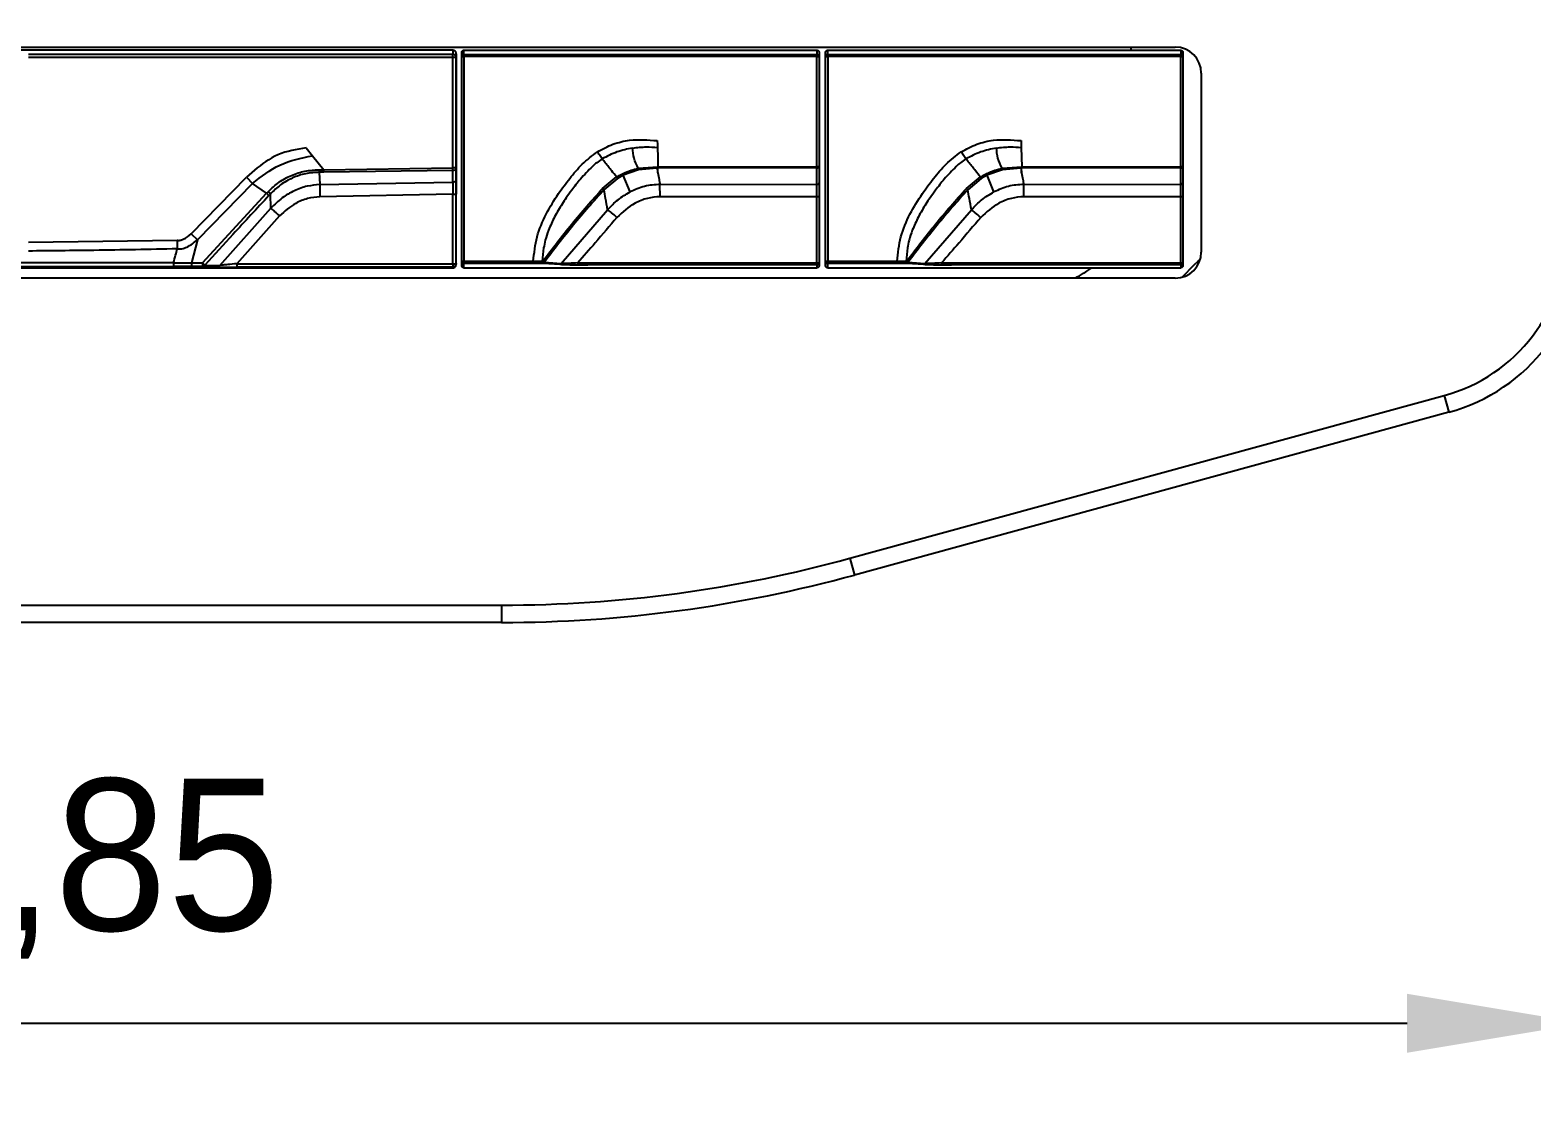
# Model space of a CAD drawing. Header units: millimetres. Extents: x 271 to 405, y 465 to 539.
# Drawn here: x 324.94 to 359.57, y 465.47 to 490.38 of the extents above; entities that cross this region are included whole.
import ezdxf

# ---------------------------------------------------------------- set-up
doc = ezdxf.new("R2010")
doc.units = ezdxf.units.MM
doc.header["$PDSIZE"] = -1
doc.dimstyles.new('ISO-25', dxfattribs={"dimtxt": 2.5, "dimasz": 2.5, "dimexe": 1.25, "dimexo": 0.625, "dimtad": 1, "dimtxsty": 'Standard', "dimcen": 2.5, "dimadec": 0, "dimazin": 0, "dimtfac": 1, "dimtmove": 0, "dimatfit": 3, "dimfxl": 1, "dimarcsym": 0})

# ---------------------------------------------------------------- blocks, each defined once
blk = doc.blocks.new('*D2')
at = {"color": 0, "lineweight": -2}
for p, q in [((288.922, 503.974), (288.922, 465.47)), ((360.773, 503.974), (360.773, 465.47)), ((293.002, 467.47), (356.693, 467.47))]:
    blk.add_line(p, q, dxfattribs=at)
at = {"color": 0}
for points in [[(293.002, 468.15), (293.002, 466.79), (288.922, 467.47)], [(356.693, 466.79), (356.693, 468.15), (360.773, 467.47)]]:
    blk.add_solid(points, dxfattribs=at)
at = {"layer": 'Defpoints', "color": 0}
for p in [(288.922, 503.974), (360.773, 503.974), (360.773, 467.47)]:
    blk.add_point(p, dxfattribs=at)
at = {"color": 0, "insert": (324.848, 471.036), "char_height": 3.5, "attachment_point": 5}
blk.add_mtext('71,85', dxfattribs=at)

msp = doc.modelspace()

# ---------------------------------------------------------------- linework, layer by layer
at = {"color": 7, "linetype": 'Continuous', "lineweight": 25}
for p, q in [((298.398, 489.99), (351.348, 489.99)), ((334.686, 489.917), (315.114, 489.917)), ((324.9, 489.828), (334.686, 489.829)), ((334.686, 489.917), (334.686, 489.829)), ((334.766, 489.837), (334.766, 489.749)), ((334.766, 484.98), (334.766, 489.837)), ((334.893, 489.773), (334.893, 489.868)), ((334.893, 485.049), (334.893, 489.773)), ((334.943, 489.823), (334.943, 489.918)), ((334.943, 489.918), (343.084, 489.918)), ((334.943, 489.823), (343.084, 489.817)), ((343.084, 489.768), (334.943, 489.774)), ((343.084, 489.918), (343.084, 489.817)), ((343.134, 489.868), (343.134, 489.767)), ((343.134, 489.767), (343.134, 487.235)), ((343.283, 489.773), (343.283, 489.868)), ((343.283, 485.049), (343.283, 489.773)), ((343.333, 489.823), (343.333, 489.918)), ((343.333, 489.918), (351.474, 489.918)), ((343.333, 489.823), (351.474, 489.817)), ((351.474, 489.768), (343.333, 489.774)), ((350.327, 489.918), (350.327, 489.99)), ((351.474, 489.918), (351.474, 489.817)), ((351.524, 489.868), (351.524, 489.767)), ((351.524, 489.767), (351.524, 487.235)), ((334.686, 489.749), (324.9, 489.748)), ((334.686, 487.203), (334.686, 489.749)), ((334.766, 489.749), (334.766, 487.203)), ((351.948, 489.39), (351.948, 485.261)), ((331.305, 487.664), (331.449, 487.485)), ((331.449, 487.485), (331.711, 487.16)), ((328.653, 485.684), (329.927, 486.988)), ((330.11, 487.155), (329.927, 486.988)), ((329.927, 486.988), (330.069, 486.844)), ((331.607, 487.16), (331.711, 487.16)), ((331.607, 487.102), (331.617, 486.817)), ((331.711, 487.16), (334.686, 487.203)), ((334.687, 487.147), (331.712, 487.103)), ((334.687, 486.877), (334.687, 487.147)), ((334.766, 487.203), (334.766, 486.934)), ((338.141, 486.731), (338.464, 486.995)), ((338.616, 487.034), (338.483, 486.961)), ((338.972, 487.158), (338.615, 487.034)), ((338.775, 486.649), (338.616, 487.034)), ((338.963, 487.196), (339.418, 487.232)), ((339.395, 487.2), (338.972, 487.158)), ((339.413, 487.201), (339.395, 487.2)), ((343.084, 487.204), (339.413, 487.201)), ((339.415, 487.091), (339.413, 487.201)), ((339.418, 487.232), (343.084, 487.235)), ((343.084, 486.828), (343.084, 487.204)), ((343.134, 487.235), (343.134, 486.859)), ((346.531, 486.731), (346.854, 486.995)), ((347.006, 487.034), (346.873, 486.961)), ((347.362, 487.158), (347.005, 487.034)), ((347.165, 486.649), (347.006, 487.034)), ((347.353, 487.196), (347.808, 487.232)), ((347.785, 487.2), (347.362, 487.158)), ((347.803, 487.201), (347.785, 487.2)), ((351.474, 487.204), (347.803, 487.201)), ((347.805, 487.091), (347.803, 487.201)), ((347.808, 487.232), (351.474, 487.235)), ((351.474, 486.828), (351.474, 487.204)), ((351.524, 487.235), (351.524, 486.859)), ((330.069, 486.844), (328.799, 485.547)), ((330.39, 486.618), (330.069, 486.844)), ((330.425, 486.655), (330.39, 486.618)), ((331.617, 486.817), (334.687, 486.877)), ((338.483, 486.961), (338.173, 486.701)), ((339.464, 486.823), (343.084, 486.828)), ((346.873, 486.961), (346.563, 486.701)), ((347.854, 486.823), (351.474, 486.828)), ((328.914, 485.015), (330.39, 486.618)), ((330.491, 486.276), (330.479, 486.601)), ((334.686, 486.596), (331.623, 486.536)), ((334.686, 484.994), (334.686, 486.596)), ((334.766, 484.995), (334.766, 486.597)), ((339.465, 486.543), (343.084, 486.547)), ((343.084, 486.544), (339.465, 486.54)), ((343.084, 485.015), (343.084, 486.544)), ((343.134, 486.544), (343.134, 485.014)), ((347.855, 486.543), (351.474, 486.547)), ((351.474, 486.544), (347.855, 486.54)), ((351.474, 485.015), (351.474, 486.544)), ((351.524, 486.544), (351.524, 485.014)), ((329.313, 484.954), (330.491, 486.276)), ((330.689, 486.096), (329.706, 484.994)), ((337.186, 484.999), (338.257, 486.24)), ((345.576, 484.999), (346.647, 486.24)), ((328.653, 485.684), (328.799, 485.547)), ((324.9, 485.489), (328.328, 485.538)), ((328.328, 485.538), (328.332, 485.335)), ((328.799, 485.547), (328.659, 485.015)), ((336.781, 485.356), (336.749, 485.052)), ((345.171, 485.356), (345.139, 485.052)), ((328.246, 485.012), (321.555, 485.012)), ((321.555, 484.926), (328.246, 484.926)), ((328.246, 485.012), (328.659, 485.015)), ((328.659, 485.015), (328.914, 485.015)), ((328.971, 484.963), (328.914, 485.015)), ((329.264, 484.918), (328.922, 484.927)), ((328.971, 484.963), (329.313, 484.954)), ((329.706, 484.994), (334.686, 484.994)), ((334.686, 484.915), (329.706, 484.914)), ((334.686, 484.915), (334.686, 484.9)), ((334.766, 484.995), (334.766, 484.98)), ((334.893, 484.949), (334.893, 485.049)), ((334.943, 485.049), (336.543, 485.051)), ((334.943, 484.899), (334.943, 484.999)), ((336.543, 485), (335.091, 484.999)), ((336.749, 485.052), (336.764, 485.052)), ((336.764, 485.052), (336.765, 485.034)), ((337.159, 484.972), (336.771, 485.002)), ((336.798, 485.028), (337.186, 484.999)), ((337.567, 485.01), (343.084, 485.015)), ((343.084, 484.965), (337.799, 484.961)), ((343.084, 484.965), (343.084, 484.899)), ((343.134, 485.014), (343.134, 484.949)), ((343.283, 484.949), (343.283, 485.049)), ((343.333, 485.049), (344.933, 485.051)), ((343.333, 484.899), (343.333, 484.999)), ((344.933, 485), (343.481, 484.999)), ((345.139, 485.052), (345.154, 485.052)), ((345.154, 485.052), (345.155, 485.034)), ((345.549, 484.972), (345.161, 485.002)), ((345.188, 485.028), (345.576, 484.999)), ((345.957, 485.01), (351.474, 485.015)), ((351.474, 484.965), (346.189, 484.961)), ((351.474, 484.965), (351.474, 484.899)), ((351.507, 484.682), (351.792, 484.973)), ((351.524, 485.014), (351.524, 484.949)), ((351.348, 484.661), (298.398, 484.661)), ((315.114, 484.9), (334.686, 484.9)), ((334.943, 484.899), (343.084, 484.899)), ((343.333, 484.899), (351.474, 484.899)), ((343.841, 478.197), (357.551, 481.952)), ((357.551, 481.952), (357.657, 481.566)), ((357.657, 481.566), (343.947, 477.811)), ((343.841, 478.197), (343.947, 477.811)), ((313.885, 477.117), (335.812, 477.117)), ((335.812, 477.117), (335.812, 476.717)), ((335.812, 476.717), (313.885, 476.717))]:
    msp.add_line(p, q, dxfattribs=at)
at = {"color": 8, "linetype": 'Continuous', "lineweight": 25}
for p, q in [((335.091, 484.999), (334.943, 484.999)), ((337.799, 484.961), (337.568, 484.96)), ((343.481, 484.999), (343.333, 484.999)), ((346.189, 484.961), (345.958, 484.96))]:
    msp.add_line(p, q, dxfattribs=at)
at = {"color": 7, "linetype": 'Continuous', "lineweight": 25, "flags": 128}
for points in [[(343.084, 487.235), (343.084, 488.502), (343.084, 489.768)], [(351.474, 487.235), (351.474, 488.502), (351.474, 489.768)], [(339.402, 487.833), (339.404, 487.744), (339.406, 487.674)], [(347.792, 487.833), (347.794, 487.744), (347.796, 487.674)], [(339.406, 487.674), (339.412, 487.453), (339.418, 487.232)], [(347.796, 487.674), (347.802, 487.453), (347.808, 487.232)], [(339.465, 486.54), (339.465, 486.54), (339.465, 486.54), (339.465, 486.541), (339.465, 486.541), (339.465, 486.542), (339.465, 486.542), (339.465, 486.543), (339.465, 486.543)], [(343.084, 486.544), (343.084, 486.545), (343.084, 486.545), (343.084, 486.545), (343.084, 486.546), (343.084, 486.546), (343.084, 486.547), (343.084, 486.547), (343.084, 486.547)], [(347.855, 486.54), (347.855, 486.54), (347.855, 486.54), (347.855, 486.541), (347.855, 486.541), (347.855, 486.542), (347.855, 486.542), (347.855, 486.543), (347.855, 486.543)], [(351.474, 486.544), (351.474, 486.545), (351.474, 486.545), (351.474, 486.545), (351.474, 486.546), (351.474, 486.546), (351.474, 486.547), (351.474, 486.547), (351.474, 486.547)], [(328.246, 485.012), (328.246, 484.996), (328.246, 484.98), (328.246, 484.965), (328.246, 484.952), (328.246, 484.941), (328.246, 484.933), (328.246, 484.928), (328.246, 484.926)], [(351.792, 484.973), (351.875, 485.051), (351.923, 485.09)]]:
    msp.add_lwpolyline(points, dxfattribs=at)
at = {"color": 7, "linetype": 'Continuous', "lineweight": 25}
for centre, radius, start, end in [((315.951, 489.765), 18.735, 359.9515, 0.195), ((334.686, 489.749), 0.0799, 0.0918, 90.0895), ((351.348, 489.39), 0.6, 0.0001, 90), ((334.706, 477.075), 12.675, 89.7288, 90.0899), ((288.721, 486.529), 42.995, 0.7658, 0.8415), ((334.706, 474.524), 12.68, 89.7288, 90.09), ((291.713, 486.572), 42.978, 0.7658, 0.8415), ((334.696, 487.217), 0.0711, 262.4581, 348.7378), ((426.186, 502.83), 88.187, 190.20871, 190.28101), ((434.576, 502.83), 88.187, 190.20871, 190.28101), ((334.696, 486.948), 0.0712, 262.3356, 348.7058), ((334.706, 488.552), 1.956, 269.4107, 271.7626), ((356.536, 485.652), 3.837, 285.3418, 359.9994), ((356.536, 485.652), 4.237, 285.3418, 359.9995), ((351.348, 485.261), 0.6, 270, 0), ((329.139, 484.992), 0.227, 174.3967, 196.8327), ((328.917, 484.985), 0.0584, 275.2162, 337.6262), ((329.259, 484.976), 0.0584, 275.2163, 337.6263), ((340.809, 484.975), 6.123, 179.8258, 180.5665), ((334.686, 484.995), 0.08, 269.9934, 354.2382), ((334.686, 484.995), 0.08, 354.2449, 359.9981), ((338.375, 485.041), 1.833, 179.6946, 181.2706), ((346.765, 485.041), 1.833, 179.6946, 181.2706), ((347.652, 487.322), 3, 297.5128, 306.1395), ((335.811, 507.517), 30.4, 270.0021, 285.317), ((335.811, 507.517), 30.8, 270.0021, 285.317)]:
    msp.add_arc(centre, radius, start, end, dxfattribs=at)
for points, knots in [([(334.766, 489.837), (334.766, 489.843), (334.765, 489.855), (334.759, 489.872), (334.75, 489.887), (334.735, 489.902), (334.714, 489.914), (334.695, 489.916), (334.686, 489.917)], [0, 0, 0, 0, 0.149466, 0.291992, 0.427581, 0.556238, 0.791771, 1, 1, 1, 1]), ([(334.893, 489.868), (334.894, 489.874), (334.895, 489.888), (334.905, 489.901), (334.915, 489.91), (334.926, 489.916), (334.937, 489.918), (334.943, 489.918)], [0, 0, 0, 0, 0.245909, 0.492995, 0.619083, 0.742251, 1, 1, 1, 1]), ([(334.943, 489.823), (334.939, 489.823), (334.928, 489.822), (334.915, 489.815), (334.905, 489.806), (334.898, 489.797), (334.894, 489.786), (334.893, 489.778), (334.893, 489.773)], [0, 0, 0, 0, 0.182059, 0.411119, 0.546082, 0.691024, 0.842655, 1, 1, 1, 1]), ([(334.893, 489.773), (334.893, 489.774), (334.894, 489.774), (334.898, 489.774), (334.905, 489.774), (334.915, 489.774), (334.928, 489.774), (334.938, 489.774), (334.943, 489.774)], [0, 0, 0, 0, 0.158145, 0.311548, 0.456384, 0.590047, 0.818826, 1, 1, 1, 1]), ([(334.943, 489.774), (334.943, 488.987), (334.943, 487.412), (334.943, 485.837), (334.943, 485.049)], [0, 0, 0, 0, 0.5, 1, 1, 1, 1]), ([(343.084, 489.918), (343.091, 489.917), (343.104, 489.916), (343.118, 489.906), (343.126, 489.896), (343.133, 489.885), (343.134, 489.875), (343.134, 489.868)], [0, 0, 0, 0, 0.248058, 0.496447, 0.622032, 0.744461, 1, 1, 1, 1]), ([(343.134, 489.767), (343.134, 489.771), (343.134, 489.78), (343.129, 489.791), (343.122, 489.8), (343.113, 489.809), (343.1, 489.816), (343.089, 489.817), (343.084, 489.817)], [0, 0, 0, 0, 0.157344, 0.308975, 0.453917, 0.58888, 0.81794, 1, 1, 1, 1]), ([(343.134, 489.767), (343.134, 489.767), (343.132, 489.768), (343.126, 489.768), (343.12, 489.768), (343.112, 489.768), (343.1, 489.768), (343.09, 489.768), (343.084, 489.768)], [0, 0, 0, 0, 0.241149, 0.369326, 0.498366, 0.6277, 0.75664, 1, 1, 1, 1]), ([(343.283, 489.868), (343.284, 489.874), (343.285, 489.888), (343.295, 489.901), (343.305, 489.91), (343.316, 489.916), (343.327, 489.918), (343.333, 489.918)], [0, 0, 0, 0, 0.245909, 0.492995, 0.619083, 0.742251, 1, 1, 1, 1]), ([(343.333, 489.823), (343.329, 489.823), (343.318, 489.822), (343.305, 489.815), (343.295, 489.806), (343.288, 489.797), (343.284, 489.786), (343.283, 489.778), (343.283, 489.773)], [0, 0, 0, 0, 0.182059, 0.411119, 0.546082, 0.691024, 0.842655, 1, 1, 1, 1]), ([(343.283, 489.773), (343.283, 489.774), (343.284, 489.774), (343.288, 489.774), (343.295, 489.774), (343.305, 489.774), (343.318, 489.774), (343.328, 489.774), (343.333, 489.774)], [0, 0, 0, 0, 0.158145, 0.311548, 0.456384, 0.590047, 0.818826, 1, 1, 1, 1]), ([(343.333, 489.774), (343.333, 488.987), (343.333, 487.412), (343.333, 485.837), (343.333, 485.049)], [0, 0, 0, 0, 0.5, 1, 1, 1, 1]), ([(351.474, 489.918), (351.481, 489.917), (351.494, 489.916), (351.508, 489.906), (351.516, 489.896), (351.523, 489.885), (351.524, 489.875), (351.524, 489.868)], [0, 0, 0, 0, 0.248058, 0.496447, 0.622032, 0.744461, 1, 1, 1, 1]), ([(351.524, 489.767), (351.524, 489.771), (351.524, 489.78), (351.519, 489.791), (351.512, 489.8), (351.503, 489.809), (351.49, 489.816), (351.479, 489.817), (351.474, 489.817)], [0, 0, 0, 0, 0.157344, 0.308975, 0.453917, 0.58888, 0.81794, 1, 1, 1, 1]), ([(351.524, 489.767), (351.524, 489.767), (351.522, 489.768), (351.516, 489.768), (351.51, 489.768), (351.502, 489.768), (351.49, 489.768), (351.48, 489.768), (351.474, 489.768)], [0, 0, 0, 0, 0.241149, 0.369326, 0.498366, 0.6277, 0.75664, 1, 1, 1, 1]), ([(338.02, 487.577), (338.138, 487.639), (338.373, 487.762), (338.843, 487.876), (339.188, 487.85), (339.402, 487.833)], [0, 0, 0, 0, 0.278227, 0.554101, 1, 1, 1, 1]), ([(338.833, 487.662), (338.94, 487.674), (339.131, 487.696), (339.322, 487.681), (339.406, 487.674)], [0, 0, 0, 0, 0.5606706, 1, 1, 1, 1]), ([(346.41, 487.577), (346.528, 487.639), (346.763, 487.762), (347.233, 487.876), (347.578, 487.85), (347.792, 487.833)], [0, 0, 0, 0, 0.278227, 0.554101, 1, 1, 1, 1]), ([(347.223, 487.662), (347.33, 487.674), (347.521, 487.696), (347.712, 487.681), (347.796, 487.674)], [0, 0, 0, 0, 0.560671, 1, 1, 1, 1]), ([(330.069, 486.844), (330.271, 487.004), (330.681, 487.327), (331.191, 487.432), (331.449, 487.485)], [0, 0, 0, 0, 0.494532, 1, 1, 1, 1]), ([(331.305, 487.664), (331.081, 487.629), (330.639, 487.56), (330.284, 487.289), (330.11, 487.155)], [0, 0, 0, 0, 0.508332, 1, 1, 1, 1]), ([(336.543, 485.051), (336.563, 485.24), (336.604, 485.617), (336.827, 486.139), (337.097, 486.582), (337.382, 486.963), (337.665, 487.303), (337.9, 487.485), (338.02, 487.577)], [0, 0, 0, 0, 0.188706, 0.375924, 0.560498, 0.704806, 0.849828, 1, 1, 1, 1]), ([(338.13, 487.41), (338.087, 487.382), (338.008, 487.33), (337.938, 487.266), (337.906, 487.236)], [0, 0, 0, 0, 0.533903, 1, 1, 1, 1]), ([(338.13, 487.41), (338.11, 487.442), (338.075, 487.498), (338.037, 487.553), (338.02, 487.577)], [0, 0, 0, 0, 0.559288, 1, 1, 1, 1]), ([(338.833, 487.662), (338.711, 487.637), (338.465, 487.587), (338.242, 487.469), (338.13, 487.41)], [0, 0, 0, 0, 0.494957, 1, 1, 1, 1]), ([(338.464, 486.995), (338.426, 487.042), (338.364, 487.119), (338.278, 487.228), (338.204, 487.319), (338.154, 487.38), (338.13, 487.41)], [0, 0, 0, 0, 0.338547, 0.558557, 0.779111, 1, 1, 1, 1]), ([(338.963, 487.196), (338.927, 487.271), (338.856, 487.419), (338.841, 487.582), (338.833, 487.662)], [0, 0, 0, 0, 0.510713, 1, 1, 1, 1]), ([(344.933, 485.051), (344.953, 485.24), (344.994, 485.617), (345.217, 486.139), (345.487, 486.582), (345.772, 486.963), (346.055, 487.303), (346.29, 487.485), (346.41, 487.577)], [0, 0, 0, 0, 0.188706, 0.375924, 0.560498, 0.704806, 0.849828, 1, 1, 1, 1]), ([(346.52, 487.41), (346.477, 487.382), (346.398, 487.33), (346.328, 487.266), (346.296, 487.236)], [0, 0, 0, 0, 0.533903, 1, 1, 1, 1]), ([(346.52, 487.41), (346.5, 487.442), (346.465, 487.498), (346.427, 487.553), (346.41, 487.577)], [0, 0, 0, 0, 0.559288, 1, 1, 1, 1]), ([(347.223, 487.662), (347.101, 487.637), (346.855, 487.587), (346.632, 487.469), (346.52, 487.41)], [0, 0, 0, 0, 0.4949566, 1, 1, 1, 1]), ([(346.854, 486.995), (346.816, 487.042), (346.754, 487.119), (346.668, 487.228), (346.594, 487.319), (346.544, 487.38), (346.52, 487.41)], [0, 0, 0, 0, 0.338547, 0.558557, 0.779111, 1, 1, 1, 1]), ([(347.353, 487.196), (347.317, 487.271), (347.246, 487.419), (347.231, 487.582), (347.223, 487.662)], [0, 0, 0, 0, 0.510713, 1, 1, 1, 1]), ([(330.425, 486.655), (330.507, 486.731), (330.67, 486.883), (330.963, 487.039), (331.277, 487.143), (331.496, 487.154), (331.607, 487.16)], [0, 0, 0, 0, 0.253566, 0.504481, 0.749457, 1, 1, 1, 1]), ([(331.607, 487.102), (331.501, 487.096), (331.29, 487.083), (330.986, 486.979), (330.708, 486.823), (330.555, 486.674), (330.479, 486.601)], [0, 0, 0, 0, 0.25014, 0.497315, 0.752742, 1, 1, 1, 1]), ([(331.607, 487.16), (331.607, 487.155), (331.607, 487.144), (331.607, 487.129), (331.607, 487.114), (331.607, 487.106), (331.607, 487.102)], [0, 0, 0, 0, 0.247486, 0.5, 0.752514, 1, 1, 1, 1]), ([(331.712, 487.103), (331.693, 487.103), (331.657, 487.103), (331.622, 487.103), (331.607, 487.102)], [0, 0, 0, 0, 0.559981, 1, 1, 1, 1]), ([(337.906, 487.236), (337.811, 487.14), (337.641, 486.967), (337.494, 486.775), (337.429, 486.689)], [0, 0, 0, 0, 0.556368, 1, 1, 1, 1]), ([(338.464, 486.995), (338.489, 487.009), (338.533, 487.035), (338.579, 487.059), (338.599, 487.069)], [0, 0, 0, 0, 0.560417, 1, 1, 1, 1]), ([(338.483, 486.961), (338.48, 486.967), (338.475, 486.977), (338.467, 486.989), (338.464, 486.995)], [0, 0, 0, 0, 0.556207, 1, 1, 1, 1]), ([(338.599, 487.069), (338.664, 487.098), (338.782, 487.15), (338.907, 487.182), (338.963, 487.196)], [0, 0, 0, 0, 0.5520992, 1, 1, 1, 1]), ([(338.616, 487.034), (338.614, 487.037), (338.612, 487.042), (338.608, 487.05), (338.604, 487.06), (338.601, 487.066), (338.599, 487.069)], [0, 0, 0, 0, 0.247287, 0.499881, 0.752539, 1, 1, 1, 1]), ([(338.972, 487.158), (338.97, 487.165), (338.968, 487.176), (338.965, 487.19), (338.963, 487.196)], [0, 0, 0, 0, 0.558993, 1, 1, 1, 1]), ([(339.415, 487.089), (339.415, 487.09), (339.415, 487.09), (339.415, 487.091), (339.415, 487.091)], [0, 0, 0, 0, 0.560015, 1, 1, 1, 1]), ([(339.415, 487.089), (339.424, 487.04), (339.44, 486.951), (339.457, 486.862), (339.464, 486.823)], [0, 0, 0, 0, 0.5600883, 1, 1, 1, 1]), ([(343.084, 487.235), (343.09, 487.235), (343.1, 487.235), (343.112, 487.235), (343.12, 487.235), (343.126, 487.235), (343.132, 487.235), (343.134, 487.235), (343.134, 487.235)], [0, 0, 0, 0, 0.243365, 0.372305, 0.501638, 0.630678, 0.758853, 1, 1, 1, 1]), ([(343.084, 487.204), (343.09, 487.204), (343.1, 487.205), (343.112, 487.209), (343.12, 487.213), (343.126, 487.218), (343.133, 487.225), (343.134, 487.231), (343.134, 487.235)], [0, 0, 0, 0, 0.240431, 0.369987, 0.501635, 0.632976, 0.761789, 1, 1, 1, 1]), ([(343.084, 487.204), (343.084, 487.205), (343.084, 487.207), (343.084, 487.21), (343.084, 487.211)], [0, 0, 0, 0, 0.560036, 1, 1, 1, 1]), ([(346.296, 487.236), (346.201, 487.14), (346.031, 486.967), (345.884, 486.775), (345.819, 486.689)], [0, 0, 0, 0, 0.556368, 1, 1, 1, 1]), ([(346.854, 486.995), (346.879, 487.009), (346.923, 487.035), (346.969, 487.059), (346.989, 487.069)], [0, 0, 0, 0, 0.5604167, 1, 1, 1, 1]), ([(346.873, 486.961), (346.87, 486.967), (346.865, 486.977), (346.857, 486.989), (346.854, 486.995)], [0, 0, 0, 0, 0.5562075, 1, 1, 1, 1]), ([(346.989, 487.069), (347.054, 487.098), (347.172, 487.15), (347.297, 487.182), (347.353, 487.196)], [0, 0, 0, 0, 0.552099, 1, 1, 1, 1]), ([(347.006, 487.034), (347.004, 487.037), (347.002, 487.042), (346.998, 487.05), (346.994, 487.06), (346.991, 487.066), (346.989, 487.069)], [0, 0, 0, 0, 0.247287, 0.499881, 0.752539, 1, 1, 1, 1]), ([(347.362, 487.158), (347.36, 487.165), (347.358, 487.176), (347.355, 487.19), (347.353, 487.196)], [0, 0, 0, 0, 0.558993, 1, 1, 1, 1]), ([(347.805, 487.089), (347.805, 487.09), (347.805, 487.09), (347.805, 487.091), (347.805, 487.091)], [0, 0, 0, 0, 0.560015, 1, 1, 1, 1]), ([(347.805, 487.089), (347.814, 487.04), (347.83, 486.951), (347.847, 486.862), (347.854, 486.823)], [0, 0, 0, 0, 0.560088, 1, 1, 1, 1]), ([(351.474, 487.235), (351.48, 487.235), (351.49, 487.235), (351.502, 487.235), (351.51, 487.235), (351.516, 487.235), (351.522, 487.235), (351.524, 487.235), (351.524, 487.235)], [0, 0, 0, 0, 0.243365, 0.372305, 0.501638, 0.630678, 0.758853, 1, 1, 1, 1]), ([(351.474, 487.204), (351.48, 487.204), (351.49, 487.205), (351.502, 487.209), (351.51, 487.213), (351.516, 487.218), (351.523, 487.225), (351.524, 487.231), (351.524, 487.235)], [0, 0, 0, 0, 0.240431, 0.369987, 0.501635, 0.632976, 0.761789, 1, 1, 1, 1]), ([(351.474, 487.204), (351.474, 487.205), (351.474, 487.207), (351.474, 487.21), (351.474, 487.211)], [0, 0, 0, 0, 0.560036, 1, 1, 1, 1]), ([(330.425, 486.655), (330.43, 486.65), (330.441, 486.64), (330.456, 486.625), (330.47, 486.611), (330.476, 486.605), (330.479, 486.601)], [0, 0, 0, 0, 0.245832, 0.500003, 0.754164, 1, 1, 1, 1]), ([(331.617, 486.817), (331.521, 486.809), (331.319, 486.792), (331.026, 486.683), (330.738, 486.515), (330.576, 486.358), (330.491, 486.276)], [0, 0, 0, 0, 0.224584, 0.472182, 0.72543, 1, 1, 1, 1]), ([(331.617, 486.817), (331.617, 486.799), (331.618, 486.762), (331.62, 486.694), (331.621, 486.618), (331.622, 486.564), (331.623, 486.536)], [0, 0, 0, 0, 0.232624, 0.478994, 0.736535, 1, 1, 1, 1]), ([(334.687, 486.877), (334.687, 486.859), (334.686, 486.822), (334.686, 486.754), (334.686, 486.678), (334.686, 486.624), (334.686, 486.596)], [0, 0, 0, 0, 0.232632, 0.479003, 0.736541, 1, 1, 1, 1]), ([(334.766, 486.934), (334.766, 486.878), (334.766, 486.778), (334.766, 486.653), (334.766, 486.597)], [0, 0, 0, 0, 0.559587, 1, 1, 1, 1]), ([(336.764, 485.052), (336.982, 485.34), (337.419, 485.917), (337.9, 486.459), (338.141, 486.731)], [0, 0, 0, 0, 0.499537, 1, 1, 1, 1]), ([(338.173, 486.701), (337.933, 486.431), (337.453, 485.889), (337.016, 485.315), (336.798, 485.028)], [0, 0, 0, 0, 0.499807, 1, 1, 1, 1]), ([(337.429, 486.689), (337.386, 486.63), (337.309, 486.526), (337.238, 486.416), (337.207, 486.369)], [0, 0, 0, 0, 0.560143, 1, 1, 1, 1]), ([(338.173, 486.701), (338.171, 486.703), (338.166, 486.707), (338.158, 486.715), (338.15, 486.723), (338.144, 486.728), (338.141, 486.731)], [0, 0, 0, 0, 0.246192, 0.499605, 0.753233, 1, 1, 1, 1]), ([(338.257, 486.24), (338.241, 486.326), (338.213, 486.479), (338.185, 486.633), (338.173, 486.701)], [0, 0, 0, 0, 0.558765, 1, 1, 1, 1]), ([(338.257, 486.24), (338.334, 486.32), (338.488, 486.48), (338.679, 486.593), (338.775, 486.649)], [0, 0, 0, 0, 0.500603, 1, 1, 1, 1]), ([(339.464, 486.823), (339.344, 486.814), (339.104, 486.797), (338.885, 486.698), (338.775, 486.649)], [0, 0, 0, 0, 0.500154, 1, 1, 1, 1]), ([(343.084, 486.828), (343.09, 486.828), (343.1, 486.829), (343.112, 486.832), (343.12, 486.836), (343.126, 486.841), (343.133, 486.849), (343.134, 486.855), (343.134, 486.859)], [0, 0, 0, 0, 0.240431, 0.369989, 0.501637, 0.632978, 0.761791, 1, 1, 1, 1]), ([(343.134, 486.859), (343.134, 486.805), (343.134, 486.708), (343.134, 486.594), (343.134, 486.544)], [0, 0, 0, 0, 0.559358, 1, 1, 1, 1]), ([(345.154, 485.052), (345.372, 485.34), (345.809, 485.917), (346.29, 486.459), (346.531, 486.731)], [0, 0, 0, 0, 0.499537, 1, 1, 1, 1]), ([(346.563, 486.701), (346.323, 486.431), (345.843, 485.889), (345.406, 485.315), (345.188, 485.028)], [0, 0, 0, 0, 0.499807, 1, 1, 1, 1]), ([(345.819, 486.689), (345.776, 486.63), (345.699, 486.526), (345.628, 486.416), (345.597, 486.369)], [0, 0, 0, 0, 0.560143, 1, 1, 1, 1]), ([(346.563, 486.701), (346.561, 486.703), (346.556, 486.707), (346.548, 486.715), (346.54, 486.723), (346.534, 486.728), (346.531, 486.731)], [0, 0, 0, 0, 0.246192, 0.499605, 0.753233, 1, 1, 1, 1]), ([(346.647, 486.24), (346.631, 486.326), (346.603, 486.479), (346.575, 486.633), (346.563, 486.701)], [0, 0, 0, 0, 0.558765, 1, 1, 1, 1]), ([(346.647, 486.24), (346.724, 486.32), (346.878, 486.48), (347.069, 486.593), (347.165, 486.649)], [0, 0, 0, 0, 0.5006034, 1, 1, 1, 1]), ([(347.854, 486.823), (347.734, 486.814), (347.494, 486.797), (347.275, 486.698), (347.165, 486.649)], [0, 0, 0, 0, 0.5001544, 1, 1, 1, 1]), ([(351.474, 486.828), (351.48, 486.828), (351.49, 486.829), (351.502, 486.832), (351.51, 486.836), (351.516, 486.841), (351.523, 486.849), (351.524, 486.855), (351.524, 486.859)], [0, 0, 0, 0, 0.240431, 0.369989, 0.501637, 0.632978, 0.761791, 1, 1, 1, 1]), ([(351.524, 486.859), (351.524, 486.805), (351.524, 486.708), (351.524, 486.594), (351.524, 486.544)], [0, 0, 0, 0, 0.559358, 1, 1, 1, 1]), ([(330.445, 486.565), (330.169, 486.267), (329.674, 485.736), (329.186, 485.199), (328.971, 484.963)], [0, 0, 0, 0, 0.559999, 1, 1, 1, 1]), ([(330.39, 486.618), (330.395, 486.613), (330.406, 486.603), (330.421, 486.588), (330.435, 486.575), (330.442, 486.568), (330.445, 486.565)], [0, 0, 0, 0, 0.245226, 0.499977, 0.754741, 1, 1, 1, 1]), ([(330.445, 486.565), (330.452, 486.572), (330.463, 486.584), (330.474, 486.596), (330.479, 486.601)], [0, 0, 0, 0, 0.560072, 1, 1, 1, 1]), ([(331.623, 486.536), (331.527, 486.527), (331.333, 486.509), (331.001, 486.372), (330.808, 486.201), (330.689, 486.096)], [0, 0, 0, 0, 0.273335, 0.551132, 1, 1, 1, 1]), ([(337.207, 486.369), (337.147, 486.271), (337.027, 486.078), (336.938, 485.869), (336.893, 485.764)], [0, 0, 0, 0, 0.501837, 1, 1, 1, 1]), ([(339.465, 486.54), (339.368, 486.531), (339.169, 486.513), (338.812, 486.373), (338.604, 486.183), (338.472, 486.062)], [0, 0, 0, 0, 0.25658, 0.531194, 1, 1, 1, 1]), ([(343.084, 486.544), (343.09, 486.544), (343.1, 486.544), (343.112, 486.544), (343.12, 486.544), (343.126, 486.544), (343.133, 486.544), (343.134, 486.544), (343.134, 486.544)], [0, 0, 0, 0, 0.240448, 0.369767, 0.501618, 0.633199, 0.761773, 1, 1, 1, 1]), ([(345.597, 486.369), (345.537, 486.271), (345.417, 486.078), (345.328, 485.869), (345.283, 485.764)], [0, 0, 0, 0, 0.501837, 1, 1, 1, 1]), ([(347.855, 486.54), (347.758, 486.531), (347.559, 486.513), (347.202, 486.373), (346.994, 486.183), (346.862, 486.062)], [0, 0, 0, 0, 0.25658, 0.531194, 1, 1, 1, 1]), ([(351.474, 486.544), (351.48, 486.544), (351.49, 486.544), (351.502, 486.544), (351.51, 486.544), (351.516, 486.544), (351.523, 486.544), (351.524, 486.544), (351.524, 486.544)], [0, 0, 0, 0, 0.2404482, 0.3697665, 0.5016178, 0.6331988, 0.7617731, 1, 1, 1, 1]), ([(330.689, 486.096), (330.668, 486.115), (330.627, 486.152), (330.571, 486.203), (330.525, 486.246), (330.502, 486.266), (330.491, 486.276)], [0, 0, 0, 0, 0.269947, 0.530937, 0.774988, 1, 1, 1, 1]), ([(338.472, 486.062), (338.306, 485.866), (338.006, 485.513), (337.702, 485.165), (337.567, 485.01)], [0, 0, 0, 0, 0.55725, 1, 1, 1, 1]), ([(338.472, 486.062), (338.427, 486.1), (338.347, 486.166), (338.285, 486.217), (338.257, 486.24)], [0, 0, 0, 0, 0.559608, 1, 1, 1, 1]), ([(346.862, 486.062), (346.696, 485.866), (346.396, 485.513), (346.092, 485.165), (345.957, 485.01)], [0, 0, 0, 0, 0.55725, 1, 1, 1, 1]), ([(346.862, 486.062), (346.817, 486.1), (346.737, 486.166), (346.675, 486.217), (346.647, 486.24)], [0, 0, 0, 0, 0.559608, 1, 1, 1, 1]), ([(328.328, 485.538), (328.339, 485.536), (328.36, 485.53), (328.409, 485.533), (328.518, 485.569), (328.595, 485.635), (328.653, 485.684)], [0, 0, 0, 0, 0.087028, 0.17955, 0.394426, 1, 1, 1, 1]), ([(336.893, 485.764), (336.867, 485.69), (336.819, 485.556), (336.793, 485.417), (336.781, 485.356)], [0, 0, 0, 0, 0.5599715, 1, 1, 1, 1]), ([(345.283, 485.764), (345.257, 485.69), (345.209, 485.556), (345.183, 485.417), (345.171, 485.356)], [0, 0, 0, 0, 0.559971, 1, 1, 1, 1]), ([(328.332, 485.335), (327.691, 485.323), (326.548, 485.3), (325.404, 485.29), (324.9, 485.285)], [0, 0, 0, 0, 0.559847, 1, 1, 1, 1]), ([(328.246, 485.012), (328.262, 485.073), (328.29, 485.18), (328.319, 485.288), (328.332, 485.335)], [0, 0, 0, 0, 0.561937, 1, 1, 1, 1]), ([(328.332, 485.335), (328.367, 485.335), (328.442, 485.334), (328.612, 485.392), (328.721, 485.482), (328.799, 485.547)], [0, 0, 0, 0, 0.200775, 0.427097, 1, 1, 1, 1]), ([(328.668, 484.926), (328.589, 484.926), (328.449, 484.926), (328.308, 484.926), (328.246, 484.926)], [0, 0, 0, 0, 0.559978, 1, 1, 1, 1]), ([(328.659, 485.015), (328.659, 485.004), (328.659, 484.988), (328.66, 484.967), (328.661, 484.953), (328.662, 484.941), (328.665, 484.93), (328.666, 484.928), (328.668, 484.926)], [0, 0, 0, 0, 0.238193, 0.367498, 0.499895, 0.632307, 0.761657, 1, 1, 1, 1]), ([(328.922, 484.927), (328.875, 484.927), (328.79, 484.926), (328.705, 484.926), (328.668, 484.926)], [0, 0, 0, 0, 0.56, 1, 1, 1, 1]), ([(329.264, 484.918), (329.293, 484.918), (329.354, 484.916), (329.503, 484.915), (329.627, 484.915), (329.706, 484.914)], [0, 0, 0, 0, 0.239236, 0.510743, 1, 1, 1, 1]), ([(329.706, 484.994), (329.635, 484.986), (329.525, 484.974), (329.392, 484.962), (329.337, 484.957), (329.313, 484.954)], [0, 0, 0, 0, 0.498297, 0.775659, 1, 1, 1, 1]), ([(334.893, 485.049), (334.894, 485.049), (334.895, 485.049), (334.901, 485.049), (334.907, 485.049), (334.915, 485.049), (334.927, 485.049), (334.937, 485.049), (334.943, 485.049)], [0, 0, 0, 0, 0.241277, 0.369387, 0.498377, 0.627656, 0.756521, 1, 1, 1, 1]), ([(334.893, 485.049), (334.893, 485.045), (334.894, 485.036), (334.898, 485.025), (334.905, 485.016), (334.915, 485.007), (334.928, 485), (334.939, 484.999), (334.943, 484.999)], [0, 0, 0, 0, 0.157401, 0.308881, 0.453561, 0.588731, 0.817784, 1, 1, 1, 1]), ([(334.943, 484.899), (334.937, 484.9), (334.924, 484.901), (334.91, 484.911), (334.901, 484.921), (334.895, 484.933), (334.894, 484.943), (334.893, 484.949)], [0, 0, 0, 0, 0.248072, 0.49647, 0.622051, 0.744476, 1, 1, 1, 1]), ([(336.543, 485.051), (336.577, 485.051), (336.646, 485.051), (336.715, 485.052), (336.749, 485.052)], [0, 0, 0, 0, 0.50026, 1, 1, 1, 1]), ([(336.754, 485.002), (336.715, 485.001), (336.645, 485), (336.574, 485), (336.543, 485)], [0, 0, 0, 0, 0.5599853, 1, 1, 1, 1]), ([(336.754, 485.002), (336.754, 485.003), (336.752, 485.005), (336.75, 485.017), (336.749, 485.034), (336.749, 485.046), (336.749, 485.052)], [0, 0, 0, 0, 0.2409754, 0.499863, 0.7588262, 1, 1, 1, 1]), ([(336.771, 485.002), (336.768, 485.002), (336.762, 485.002), (336.757, 485.002), (336.754, 485.002)], [0, 0, 0, 0, 0.538366, 1, 1, 1, 1]), ([(336.798, 485.028), (336.796, 485.029), (336.791, 485.033), (336.783, 485.038), (336.773, 485.045), (336.767, 485.05), (336.764, 485.052)], [0, 0, 0, 0, 0.221925, 0.48732, 0.729257, 1, 1, 1, 1]), ([(336.765, 485.034), (336.765, 485.03), (336.765, 485.022), (336.765, 485.013), (336.768, 485.005), (336.77, 485.003), (336.771, 485.002)], [0, 0, 0, 0, 0.216484, 0.45368, 0.71565, 1, 1, 1, 1]), ([(336.765, 485.034), (336.768, 485.033), (336.776, 485.031), (336.787, 485.029), (336.794, 485.028), (336.798, 485.028)], [0, 0, 0, 0, 0.332236, 0.622784, 1, 1, 1, 1]), ([(336.798, 485.028), (336.796, 485.025), (336.793, 485.017), (336.786, 485.009), (336.779, 485.004), (336.773, 485.002), (336.771, 485.002)], [0, 0, 0, 0, 0.2497676, 0.4999999, 0.7502323, 1, 1, 1, 1]), ([(337.186, 484.999), (337.184, 484.995), (337.181, 484.988), (337.174, 484.98), (337.167, 484.974), (337.161, 484.973), (337.159, 484.972)], [0, 0, 0, 0, 0.245662, 0.499607, 0.753769, 1, 1, 1, 1]), ([(337.568, 484.96), (337.484, 484.961), (337.337, 484.962), (337.213, 484.969), (337.159, 484.972)], [0, 0, 0, 0, 0.562248, 1, 1, 1, 1]), ([(337.567, 485.01), (337.499, 485.007), (337.397, 485.002), (337.269, 484.998), (337.213, 484.999), (337.186, 484.999)], [0, 0, 0, 0, 0.504981, 0.754331, 1, 1, 1, 1]), ([(337.567, 485.01), (337.567, 485.003), (337.567, 484.99), (337.567, 484.974), (337.567, 484.964), (337.567, 484.962), (337.568, 484.96)], [0, 0, 0, 0, 0.27944, 0.554088, 0.773304, 1, 1, 1, 1]), ([(343.084, 485.015), (343.09, 485.015), (343.1, 485.015), (343.112, 485.015), (343.12, 485.015), (343.126, 485.015), (343.132, 485.015), (343.134, 485.014), (343.134, 485.014)], [0, 0, 0, 0, 0.243359, 0.3723, 0.501634, 0.630675, 0.758853, 1, 1, 1, 1]), ([(343.084, 484.965), (343.089, 484.965), (343.1, 484.966), (343.113, 484.973), (343.122, 484.982), (343.129, 484.991), (343.134, 485.002), (343.134, 485.01), (343.134, 485.014)], [0, 0, 0, 0, 0.182059, 0.411119, 0.546082, 0.691024, 0.842655, 1, 1, 1, 1]), ([(343.134, 484.949), (343.134, 484.943), (343.132, 484.93), (343.123, 484.916), (343.113, 484.908), (343.101, 484.901), (343.091, 484.9), (343.084, 484.899)], [0, 0, 0, 0, 0.245895, 0.4929721, 0.6190636, 0.7422367, 1, 1, 1, 1]), ([(343.283, 485.049), (343.284, 485.049), (343.285, 485.049), (343.291, 485.049), (343.297, 485.049), (343.305, 485.049), (343.317, 485.049), (343.327, 485.049), (343.333, 485.049)], [0, 0, 0, 0, 0.241277, 0.369387, 0.498377, 0.627656, 0.756521, 1, 1, 1, 1]), ([(343.283, 485.049), (343.283, 485.045), (343.284, 485.036), (343.288, 485.025), (343.295, 485.016), (343.305, 485.007), (343.318, 485), (343.329, 484.999), (343.333, 484.999)], [0, 0, 0, 0, 0.157401, 0.308881, 0.453561, 0.588731, 0.817784, 1, 1, 1, 1]), ([(343.333, 484.899), (343.327, 484.9), (343.314, 484.901), (343.3, 484.911), (343.291, 484.921), (343.285, 484.933), (343.284, 484.943), (343.283, 484.949)], [0, 0, 0, 0, 0.248072, 0.49647, 0.622051, 0.744476, 1, 1, 1, 1]), ([(344.933, 485.051), (344.967, 485.051), (345.036, 485.051), (345.105, 485.052), (345.139, 485.052)], [0, 0, 0, 0, 0.50026, 1, 1, 1, 1]), ([(345.144, 485.002), (345.105, 485.001), (345.035, 485), (344.964, 485), (344.933, 485)], [0, 0, 0, 0, 0.559985, 1, 1, 1, 1]), ([(345.144, 485.002), (345.144, 485.003), (345.142, 485.005), (345.14, 485.017), (345.139, 485.034), (345.139, 485.046), (345.139, 485.052)], [0, 0, 0, 0, 0.2409754, 0.499863, 0.7588262, 1, 1, 1, 1]), ([(345.161, 485.002), (345.158, 485.002), (345.152, 485.002), (345.147, 485.002), (345.144, 485.002)], [0, 0, 0, 0, 0.538366, 1, 1, 1, 1]), ([(345.188, 485.028), (345.186, 485.029), (345.181, 485.033), (345.173, 485.038), (345.163, 485.045), (345.157, 485.05), (345.154, 485.052)], [0, 0, 0, 0, 0.2219252, 0.4873198, 0.7292567, 1, 1, 1, 1]), ([(345.155, 485.034), (345.155, 485.03), (345.155, 485.022), (345.155, 485.013), (345.158, 485.005), (345.16, 485.003), (345.161, 485.002)], [0, 0, 0, 0, 0.216484, 0.45368, 0.71565, 1, 1, 1, 1]), ([(345.155, 485.034), (345.158, 485.033), (345.166, 485.031), (345.177, 485.029), (345.184, 485.028), (345.188, 485.028)], [0, 0, 0, 0, 0.332236, 0.622784, 1, 1, 1, 1]), ([(345.188, 485.028), (345.186, 485.025), (345.183, 485.017), (345.176, 485.009), (345.169, 485.004), (345.163, 485.002), (345.161, 485.002)], [0, 0, 0, 0, 0.249768, 0.5, 0.750232, 1, 1, 1, 1]), ([(345.576, 484.999), (345.574, 484.995), (345.571, 484.988), (345.564, 484.98), (345.557, 484.974), (345.551, 484.973), (345.549, 484.972)], [0, 0, 0, 0, 0.2456622, 0.4996073, 0.7537686, 1, 1, 1, 1]), ([(345.958, 484.96), (345.874, 484.961), (345.727, 484.962), (345.603, 484.969), (345.549, 484.972)], [0, 0, 0, 0, 0.562248, 1, 1, 1, 1]), ([(345.957, 485.01), (345.889, 485.007), (345.787, 485.002), (345.659, 484.998), (345.603, 484.999), (345.576, 484.999)], [0, 0, 0, 0, 0.504981, 0.754331, 1, 1, 1, 1]), ([(345.957, 485.01), (345.957, 485.003), (345.957, 484.99), (345.957, 484.974), (345.957, 484.964), (345.957, 484.962), (345.958, 484.96)], [0, 0, 0, 0, 0.27944, 0.554088, 0.773304, 1, 1, 1, 1]), ([(351.474, 485.015), (351.48, 485.015), (351.49, 485.015), (351.502, 485.015), (351.51, 485.015), (351.516, 485.015), (351.522, 485.015), (351.524, 485.014), (351.524, 485.014)], [0, 0, 0, 0, 0.243359, 0.3723, 0.501634, 0.630675, 0.758853, 1, 1, 1, 1]), ([(351.474, 484.965), (351.479, 484.965), (351.49, 484.966), (351.503, 484.973), (351.512, 484.982), (351.519, 484.991), (351.524, 485.002), (351.524, 485.01), (351.524, 485.014)], [0, 0, 0, 0, 0.182059, 0.411119, 0.546082, 0.691024, 0.842655, 1, 1, 1, 1]), ([(351.524, 484.949), (351.524, 484.943), (351.522, 484.93), (351.513, 484.916), (351.503, 484.908), (351.491, 484.901), (351.481, 484.9), (351.474, 484.899)], [0, 0, 0, 0, 0.245895, 0.492972, 0.619064, 0.742237, 1, 1, 1, 1])]:
    msp.add_open_spline(points, degree=3, knots=knots, dxfattribs=at)
for points in [[(334.943, 489.823), (334.943, 489.822), (334.943, 489.82), (334.943, 489.808), (334.943, 489.792), (334.943, 489.78), (334.943, 489.774)], [(343.084, 489.817), (343.084, 489.816), (343.084, 489.813), (343.084, 489.802), (343.084, 489.786), (343.084, 489.774), (343.084, 489.768)], [(343.333, 489.823), (343.333, 489.822), (343.333, 489.82), (343.333, 489.808), (343.333, 489.792), (343.333, 489.78), (343.333, 489.774)], [(351.474, 489.817), (351.474, 489.816), (351.474, 489.813), (351.474, 489.802), (351.474, 489.786), (351.474, 489.774), (351.474, 489.768)], [(339.413, 487.201), (339.414, 487.205), (339.416, 487.215), (339.417, 487.227), (339.418, 487.232)], [(343.084, 487.211), (343.084, 487.215), (343.084, 487.222), (343.084, 487.231), (343.084, 487.235)], [(347.803, 487.201), (347.804, 487.205), (347.806, 487.215), (347.807, 487.227), (347.808, 487.232)], [(351.474, 487.211), (351.474, 487.215), (351.474, 487.222), (351.474, 487.231), (351.474, 487.235)], [(339.465, 486.543), (339.465, 486.594), (339.465, 486.695), (339.464, 486.781), (339.464, 486.823)], [(343.084, 486.547), (343.084, 486.598), (343.084, 486.7), (343.084, 486.785), (343.084, 486.828)], [(347.855, 486.543), (347.855, 486.594), (347.855, 486.695), (347.854, 486.781), (347.854, 486.823)], [(351.474, 486.547), (351.474, 486.598), (351.474, 486.7), (351.474, 486.785), (351.474, 486.828)], [(329.706, 484.994), (329.706, 484.983), (329.706, 484.963), (329.706, 484.937), (329.706, 484.919), (329.706, 484.916), (329.706, 484.914)], [(334.686, 484.994), (334.697, 484.994), (334.718, 484.994), (334.744, 484.994), (334.763, 484.994), (334.765, 484.995), (334.766, 484.995)], [(334.686, 484.9), (334.697, 484.901), (334.718, 484.903), (334.744, 484.922), (334.763, 484.948), (334.765, 484.969), (334.766, 484.98)], [(334.943, 484.999), (334.943, 485), (334.943, 485.003), (334.943, 485.015), (334.943, 485.031), (334.943, 485.043), (334.943, 485.049)], [(343.084, 485.015), (343.084, 485.008), (343.084, 484.996), (343.084, 484.98), (343.084, 484.968), (343.084, 484.966), (343.084, 484.965)], [(343.333, 484.999), (343.333, 485), (343.333, 485.003), (343.333, 485.015), (343.333, 485.031), (343.333, 485.043), (343.333, 485.049)], [(351.474, 485.015), (351.474, 485.008), (351.474, 484.996), (351.474, 484.98), (351.474, 484.968), (351.474, 484.966), (351.474, 484.965)]]:
    msp.add_open_spline(points, degree=3, dxfattribs=at)

# ---------------------------------------------------------------- dimensions: what is measured, and where the dimension line sits
dim = msp.add_linear_dim(base=(360.773, 467.47), p1=(288.922, 503.974), p2=(360.773, 503.974), dimstyle='ISO-25', override={"dimtxt": 3.5, "dimasz": 4.08, "dimexe": 2, "dimexo": 0, "dimgap": 1.524, "dimtih": 1, "dimtoh": 1, "dimzin": 0, "dimadec": 2, "dimtzin": 0})
dim.commit()
dim.dimension.update_dxf_attribs({"geometry": '*D2', "text_midpoint": (324.848, 471.036)})

doc.saveas('drawing.dxf')
